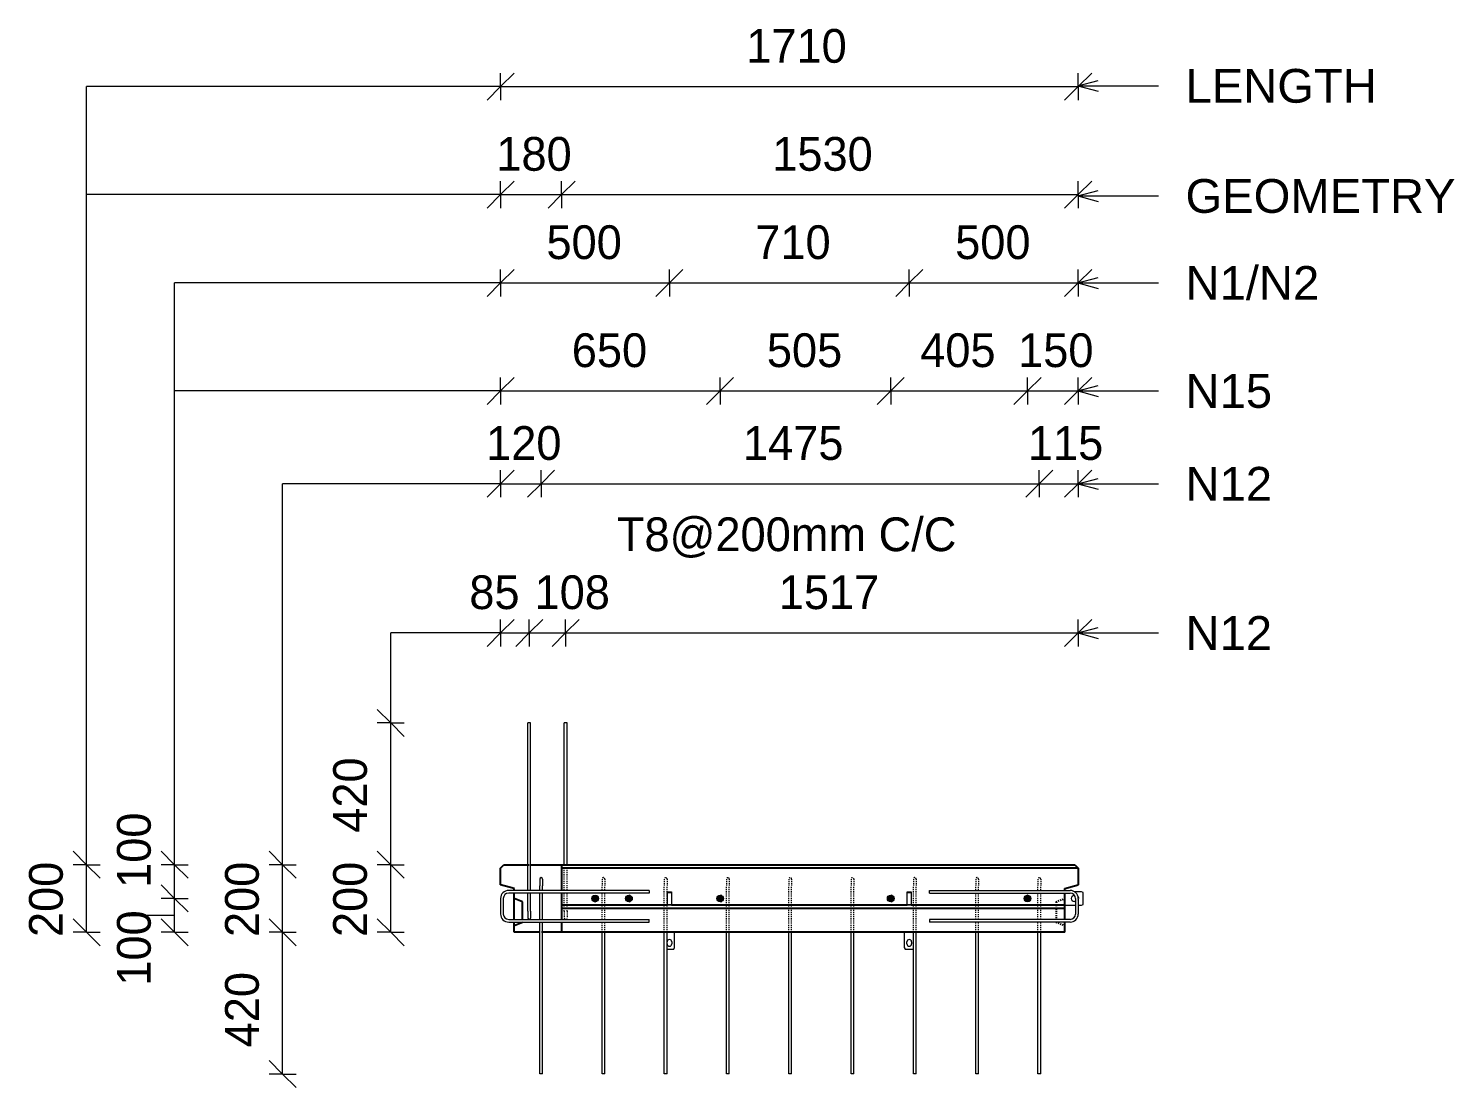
# Model space of a CAD drawing. Header units: millimetres. Extents: x -2992 to 12519, y 1067 to 20613.
# Drawn here: x 8297 to 12519, y 17475 to 20613 of the extents above; entities that cross this region are included whole.
import ezdxf

# ---------------------------------------------------------------- set-up
doc = ezdxf.new("R2010")
doc.units = ezdxf.units.MM
doc.linetypes.add('Dash', pattern=[6.36, 3.18, -3.18])
for name, color, linetype, lineweight in [('A-ANNO-DIMS', 211, 'Continuous', 9), ('A-ANNO-DIMS-40', 211, 'Continuous', 9), ('A-DETL-MBND', 5, 'Continuous', 18), ('A-DETL-THIN', 151, 'Continuous', 18), ('A-GENM', 13, 'Continuous', 18), ('A-WALL', 113, 'Continuous', 25), ('A-WALL-HDLN', 110, 'Dash', 25), ('G-ANNO-TEXT', 231, 'Continuous', 9), ('S-RBAR', 171, 'Continuous', 18)]:
    doc.layers.add(name, color=color, linetype=linetype, lineweight=lineweight)
doc.styles.add('Arial_2', font='arial.ttf', dxfattribs={"height": 100})
doc.styles.add('Nirmala UI Semilight_4', font='NirmalaS.ttf', dxfattribs={"height": 100})
doc.dimstyles.new('Arrow_Filled_-_2_5_NI_UI_3', dxfattribs={"dimscale": 304.8, "dimtxt": 104.736395, "dimasz": 0.262467, "dimexe": 0.131234, "dimexo": 0.0625, "dimgap": 0.131234, "dimtad": 1, "dimdec": 4, "dimzin": 0, "dimdsep": 46, "dimtxsty": 'Nirmala UI Semilight_4', "dimblk1": 'OBLIQUE', "dimblk2": 'OBLIQUE', "dimsah": 1, "dimcen": 0.09, "dimazin": 0, "dimtfac": 1, "dimtdec": 4, "dimtix": 1, "dimtmove": 0, "dimatfit": 3, "dimfxl": 0.131234, "dimfxlon": 1, "dimtvp": 1, "dimtolj": 1, "dimtzin": 0, "dimarcsym": 2})
doc.dimstyles.new('Arrow_Filled_-_2_5_NI_UI_4', dxfattribs={"dimscale": 304.8, "dimtxt": 104.736395, "dimasz": 0.262467, "dimexe": 0.131234, "dimexo": 0.0625, "dimgap": 0.131234, "dimtad": 1, "dimdec": 4, "dimzin": 0, "dimdsep": 46, "dimtxsty": 'Nirmala UI Semilight_4', "dimblk1": 'OBLIQUE', "dimblk2": 'OBLIQUE', "dimsah": 1, "dimcen": 0.09, "dimazin": 0, "dimtfac": 1, "dimtdec": 4, "dimtix": 1, "dimtmove": 2, "dimatfit": 3, "dimfxl": 0.131234, "dimfxlon": 1, "dimtvp": 1, "dimtolj": 1, "dimtzin": 0, "dimarcsym": 2})
doc.dimstyles.new('Arrow_Filled_-_2_5_NI_UI_5', dxfattribs={"dimscale": 304.8, "dimtxt": 104.736395, "dimasz": 0.262467, "dimexe": 0.131234, "dimexo": 0.0625, "dimgap": 0.131234, "dimtad": 1, "dimdec": 4, "dimzin": 0, "dimdsep": 46, "dimtxsty": 'Nirmala UI Semilight_4', "dimblk1": 'OBLIQUE', "dimblk2": 'OBLIQUE', "dimsah": 1, "dimcen": 0.09, "dimazin": 0, "dimtfac": 1, "dimtdec": 4, "dimtix": 1, "dimtmove": 1, "dimatfit": 3, "dimfxl": 0.131234, "dimfxlon": 1, "dimtvp": 1, "dimtolj": 1, "dimtzin": 0, "dimarcsym": 2})

# ---------------------------------------------------------------- blocks, each defined once
blk = doc.blocks.new('RR spread anchor face based - RR-SA-2_5-150-1726819-Elevation Top1')
at = {"layer": 'A-GENM'}
for p, q in [((3101.8, 17900.9), (3101.8, 17906.9)), ((3115.8, 17906.9), (3115.8, 17900.9)), ((3123.8, 17890.4), (3123.8, 17935.4)), ((3101.6, 17885.4), (3121.3, 17885.4)), ((3121.3, 17885.4), (3123.8, 17890.4))]:
    blk.add_line(p, q, dxfattribs=at)
for centre, start, end in [((3108.8, 17906.9), 0, 180), ((3108.8, 17900.9), 180, 0)]:
    blk.add_arc(centre, 7, start, end, dxfattribs=at)
blk = doc.blocks.new('RR spread anchor face based - RR-SA-2_5-150-V15-Elevation Top1')
at = {"layer": 'A-GENM'}
for p, q in [((3803.8, 17935.4), (3803.8, 17890.4)), ((3811.8, 17900.9), (3811.8, 17906.9)), ((3825.8, 17906.9), (3825.8, 17900.9)), ((3803.8, 17890.4), (3806.3, 17885.4)), ((3806.3, 17885.4), (3831.1, 17885.4))]:
    blk.add_line(p, q, dxfattribs=at)
for centre, start, end in [((3818.8, 17906.9), 0, 180), ((3818.8, 17900.9), 180, 0)]:
    blk.add_arc(centre, 7, start, end, dxfattribs=at)
blk = doc.blocks.new('RR spread anchor face based - RR-SA-3_0-200-1726827-Elevation Top1')
at = {"layer": 'A-GENM'}
for p, q in [((4310.8, 18026.4), (4307.5, 18026.4)), ((4328.8, 18055.4), (4307.8, 18055.4)), ((4333.8, 18052.9), (4328.8, 18055.4)), ((4333.8, 18017.9), (4333.8, 18052.9)), ((4278.8, 18015.4), (4310.8, 18015.4)), ((4318.8, 18015.4), (4328.8, 18015.4)), ((4328.8, 18015.4), (4333.8, 18017.9))]:
    blk.add_line(p, q, dxfattribs=at)
for centre, start, end in [((4307.5, 18035.4), 90, 270), ((4311.5, 18035.4), 324.8168, 43.7744)]:
    blk.add_arc(centre, 9, start, end, dxfattribs=at)
blk = doc.blocks.new('RR spread anchor face based - RR-SA-4_0-180-1726831-Elevation Top1')
at = {"layer": 'A-GENM'}
for p, q in [((3102.8, 18052.9), (3102.8, 18055.4)), ((3102.8, 18055.4), (3114.8, 18055.4)), ((3102.8, 18017.9), (3102.8, 18052.9)), ((3102.8, 18052.9), (3114.8, 18052.9)), ((3114.8, 18055.4), (3114.8, 18052.9)), ((3114.8, 18052.9), (3114.8, 18017.9)), ((3102.8, 18015.4), (3102.8, 18017.9)), ((3102.8, 18017.9), (3114.8, 18017.9)), ((3114.8, 18015.4), (3102.8, 18015.4)), ((3114.8, 18017.9), (3114.8, 18015.4))]:
    blk.add_line(p, q, dxfattribs=at)
blk = doc.blocks.new('DIMBLOCK17-Elevation Top1')
at = {"layer": 'A-ANNO-DIMS-40'}
for p, q in [((9694.5, 20120.9), (9734.5, 20160.9)), ((9694.5, 20120.9), (9694.5, 20160.9)), ((9874.9, 20120.9), (9914.9, 20160.9)), ((9874.9, 20120.9), (9874.9, 20160.9)), ((9694.5, 20120.9), (9654.5, 20080.9)), ((9694.5, 20120.9), (9874.9, 20120.9)), ((9694.5, 20120.9), (9694.5, 20080.9)), ((9874.9, 20120.9), (9834.9, 20080.9)), ((9874.9, 20120.9), (9874.9, 20080.9))]:
    blk.add_line(p, q, dxfattribs=at)
at = {"layer": 'A-ANNO-DIMS-40', "color": 0, "insert": (9681.9, 20291.4), "char_height": 100, "width": 246.797, "attachment_point": 1, "line_spacing_factor": 1.142579, "style": 'Nirmala UI Semilight_4'}
blk.add_mtext('180', dxfattribs=at)
blk = doc.blocks.new('_Oblique')
at = {"color": 0, "linetype": 'ByBlock', "lineweight": -2}
blk.add_line((-0.5, -0.5), (0.5, 0.5), dxfattribs=at)
blk = doc.blocks.new('DIMBLOCK18-Elevation Top1')
at = {"layer": 'A-ANNO-DIMS-40'}
for p, q in [((9874.9, 20120.9), (9914.9, 20160.9)), ((9874.9, 20120.9), (9874.9, 20160.9)), ((11404.5, 20120.9), (11444.5, 20160.9)), ((11404.5, 20120.9), (11404.5, 20160.9)), ((9874.9, 20120.9), (9834.9, 20080.9)), ((9874.9, 20120.9), (11404.5, 20120.9)), ((9874.9, 20120.9), (9874.9, 20080.9)), ((11404.5, 20120.9), (11364.5, 20080.9)), ((11404.5, 20120.9), (11404.5, 20080.9))]:
    blk.add_line(p, q, dxfattribs=at)
at = {"layer": 'A-ANNO-DIMS-40', "color": 0, "insert": (10498.8, 20291.4), "char_height": 100, "width": 338.203, "attachment_point": 1, "line_spacing_factor": 1.142579, "style": 'Nirmala UI Semilight_4'}
blk.add_mtext('1530', dxfattribs=at)
blk = doc.blocks.new('DIMBLOCK19-Elevation Top1')
at = {"layer": 'A-ANNO-DIMS-40'}
for p, q in [((9694.5, 19859.3), (9734.5, 19899.3)), ((9694.5, 19859.3), (9694.5, 19899.3)), ((10194.5, 19859.3), (10234.5, 19899.3)), ((10194.5, 19859.3), (10194.5, 19899.3)), ((9694.5, 19859.3), (9654.5, 19819.3)), ((9694.5, 19859.3), (10194.5, 19859.3)), ((9694.5, 19859.3), (9694.5, 19819.3)), ((10194.5, 19859.3), (10154.5, 19819.3)), ((10194.5, 19859.3), (10194.5, 19819.3))]:
    blk.add_line(p, q, dxfattribs=at)
at = {"layer": 'A-ANNO-DIMS-40', "color": 0, "insert": (9830.3, 20029.8), "char_height": 100, "width": 274.219, "attachment_point": 1, "line_spacing_factor": 1.142579, "style": 'Nirmala UI Semilight_4'}
blk.add_mtext('500', dxfattribs=at)
blk = doc.blocks.new('DIMBLOCK20-Elevation Top1')
at = {"layer": 'A-ANNO-DIMS-40'}
for p, q in [((10194.5, 19859.3), (10234.5, 19899.3)), ((10194.5, 19859.3), (10194.5, 19899.3)), ((10904.5, 19859.3), (10944.5, 19899.3)), ((10904.5, 19859.3), (10904.5, 19899.3)), ((10194.5, 19859.3), (10154.5, 19819.3)), ((10194.5, 19859.3), (10904.5, 19859.3)), ((10194.5, 19859.3), (10194.5, 19819.3)), ((10904.5, 19859.3), (10864.5, 19819.3)), ((10904.5, 19859.3), (10904.5, 19819.3))]:
    blk.add_line(p, q, dxfattribs=at)
at = {"layer": 'A-ANNO-DIMS-40', "color": 0, "insert": (10448.6, 20029.8), "char_height": 100, "width": 242.227, "attachment_point": 1, "line_spacing_factor": 1.142579, "style": 'Nirmala UI Semilight_4'}
blk.add_mtext('710', dxfattribs=at)
blk = doc.blocks.new('DIMBLOCK21-Elevation Top1')
at = {"layer": 'A-ANNO-DIMS-40'}
for p, q in [((10904.5, 19859.3), (10944.5, 19899.3)), ((10904.5, 19859.3), (10904.5, 19899.3)), ((11404.5, 19859.3), (11444.5, 19899.3)), ((11404.5, 19859.3), (11404.5, 19899.3)), ((10904.5, 19859.3), (10864.5, 19819.3)), ((10904.5, 19859.3), (11404.5, 19859.3)), ((10904.5, 19859.3), (10904.5, 19819.3)), ((11404.5, 19859.3), (11364.5, 19819.3)), ((11404.5, 19859.3), (11404.5, 19819.3))]:
    blk.add_line(p, q, dxfattribs=at)
at = {"layer": 'A-ANNO-DIMS-40', "color": 0, "insert": (11040.3, 20029.8), "char_height": 100, "width": 274.219, "attachment_point": 1, "line_spacing_factor": 1.142579, "style": 'Nirmala UI Semilight_4'}
blk.add_mtext('500', dxfattribs=at)
blk = doc.blocks.new('DIMBLOCK22-Elevation Top1')
at = {"layer": 'A-ANNO-DIMS-40'}
for p, q in [((9694.5, 19539.3), (9734.5, 19579.3)), ((9694.5, 19539.3), (9694.5, 19579.3)), ((10344.5, 19539.3), (10384.5, 19579.3)), ((10344.5, 19539.3), (10344.5, 19579.3)), ((9694.5, 19539.3), (9654.5, 19499.3)), ((9694.5, 19539.3), (10344.5, 19539.3)), ((9694.5, 19539.3), (9694.5, 19499.3)), ((10344.5, 19539.3), (10304.5, 19499.3)), ((10344.5, 19539.3), (10344.5, 19499.3))]:
    blk.add_line(p, q, dxfattribs=at)
at = {"layer": 'A-ANNO-DIMS-40', "color": 0, "insert": (9905.3, 19709.8), "char_height": 100, "width": 274.219, "attachment_point": 1, "line_spacing_factor": 1.142579, "style": 'Nirmala UI Semilight_4'}
blk.add_mtext('650', dxfattribs=at)
blk = doc.blocks.new('DIMBLOCK23-Elevation Top1')
at = {"layer": 'A-ANNO-DIMS-40'}
for p, q in [((10344.5, 19539.3), (10384.5, 19579.3)), ((10344.5, 19539.3), (10344.5, 19579.3)), ((10849.5, 19539.3), (10889.5, 19579.3)), ((10849.5, 19539.3), (10849.5, 19579.3)), ((10344.5, 19539.3), (10304.5, 19499.3)), ((10344.5, 19539.3), (10849.5, 19539.3)), ((10344.5, 19539.3), (10344.5, 19499.3)), ((10849.5, 19539.3), (10809.5, 19499.3)), ((10849.5, 19539.3), (10849.5, 19499.3))]:
    blk.add_line(p, q, dxfattribs=at)
at = {"layer": 'A-ANNO-DIMS-40', "color": 0, "insert": (10482.8, 19709.8), "char_height": 100, "width": 274.219, "attachment_point": 1, "line_spacing_factor": 1.142579, "style": 'Nirmala UI Semilight_4'}
blk.add_mtext('505', dxfattribs=at)
blk = doc.blocks.new('DIMBLOCK24-Elevation Top1')
at = {"layer": 'A-ANNO-DIMS-40'}
for p, q in [((10849.5, 19539.3), (10889.5, 19579.3)), ((10849.5, 19539.3), (10849.5, 19579.3)), ((11254.5, 19539.3), (11294.5, 19579.3)), ((11254.5, 19539.3), (11254.5, 19579.3)), ((10849.5, 19539.3), (10809.5, 19499.3)), ((10849.5, 19539.3), (11254.5, 19539.3)), ((10849.5, 19539.3), (10849.5, 19499.3)), ((11254.5, 19539.3), (11214.5, 19499.3)), ((11254.5, 19539.3), (11254.5, 19499.3))]:
    blk.add_line(p, q, dxfattribs=at)
at = {"layer": 'A-ANNO-DIMS-40', "color": 0, "insert": (10936.8, 19709.8), "char_height": 100, "width": 276.504, "attachment_point": 1, "line_spacing_factor": 1.142579, "style": 'Nirmala UI Semilight_4'}
blk.add_mtext('405', dxfattribs=at)
blk = doc.blocks.new('DIMBLOCK25-Elevation Top1')
at = {"layer": 'A-ANNO-DIMS-40'}
for p, q in [((11254.5, 19539.3), (11294.5, 19579.3)), ((11254.5, 19539.3), (11254.5, 19579.3)), ((11404.5, 19539.3), (11444.5, 19579.3)), ((11404.5, 19539.3), (11404.5, 19579.3)), ((11254.5, 19539.3), (11214.5, 19499.3)), ((11254.5, 19539.3), (11404.5, 19539.3)), ((11254.5, 19539.3), (11254.5, 19499.3)), ((11404.5, 19539.3), (11364.5, 19499.3)), ((11404.5, 19539.3), (11404.5, 19499.3))]:
    blk.add_line(p, q, dxfattribs=at)
at = {"layer": 'A-ANNO-DIMS-40', "color": 0, "insert": (11226.7, 19709.8), "char_height": 100, "width": 246.797, "attachment_point": 1, "line_spacing_factor": 1.142579, "style": 'Nirmala UI Semilight_4'}
blk.add_mtext('150', dxfattribs=at)
blk = doc.blocks.new('DIMBLOCK26-Elevation Top1')
at = {"layer": 'A-ANNO-DIMS-40'}
for p, q in [((8468.9, 18135.4), (8428.9, 18175.4)), ((8468.9, 18135.4), (8428.9, 18135.4)), ((8468.9, 17935.4), (8468.9, 18135.4)), ((8468.9, 18135.4), (8508.9, 18095.4)), ((8468.9, 18135.4), (8508.9, 18135.4)), ((8468.9, 17935.4), (8428.9, 17975.4)), ((8468.9, 17935.4), (8428.9, 17935.4)), ((8468.9, 17935.4), (8508.9, 17895.4)), ((8468.9, 17935.4), (8508.9, 17935.4))]:
    blk.add_line(p, q, dxfattribs=at)
at = {"layer": 'A-ANNO-DIMS-40', "color": 0, "insert": (8298.4, 17921.2), "char_height": 100, "width": 274.219, "attachment_point": 1, "rotation": 90, "line_spacing_factor": 1.142579, "style": 'Nirmala UI Semilight_4'}
blk.add_mtext('200', dxfattribs=at)
blk = doc.blocks.new('DIMBLOCK27-Elevation Top1')
at = {"layer": 'A-ANNO-DIMS-40'}
for p, q in [((8729.3, 18035.4), (8689.3, 18075.4)), ((8729.3, 18035.4), (8689.3, 18035.4)), ((8729.3, 17935.4), (8729.3, 18035.4)), ((8729.3, 18035.4), (8769.3, 17995.4)), ((8729.3, 18035.4), (8769.3, 18035.4)), ((8729.3, 17935.4), (8689.3, 17975.4)), ((8729.3, 17935.4), (8689.3, 17935.4)), ((8729.3, 17935.4), (8769.3, 17895.4)), ((8729.3, 17935.4), (8769.3, 17935.4))]:
    blk.add_line(p, q, dxfattribs=at)
blk.add_ellipse((8729.3, 17982.9), major_axis=(135.2, 0), ratio=0.018811, start_param=1.570796, end_param=3.141593, dxfattribs=at)
at = {"layer": 'A-ANNO-DIMS-40', "color": 0, "insert": (8558.8, 17777.2), "char_height": 100, "width": 246.797, "attachment_point": 1, "rotation": 90, "line_spacing_factor": 1.142579, "style": 'Nirmala UI Semilight_4'}
blk.add_mtext('100', dxfattribs=at)
blk = doc.blocks.new('DIMBLOCK28-Elevation Top1')
at = {"layer": 'A-ANNO-DIMS-40'}
for p, q in [((8729.3, 18135.4), (8689.3, 18175.4)), ((8729.3, 18135.4), (8689.3, 18135.4)), ((8729.3, 18035.4), (8729.3, 18135.4)), ((8729.3, 18135.4), (8769.3, 18095.4)), ((8729.3, 18135.4), (8769.3, 18135.4)), ((8729.3, 18035.4), (8689.3, 18075.4)), ((8729.3, 18035.4), (8689.3, 18035.4)), ((8729.3, 18035.4), (8769.3, 17995.4)), ((8729.3, 18035.4), (8769.3, 18035.4))]:
    blk.add_line(p, q, dxfattribs=at)
at = {"layer": 'A-ANNO-DIMS-40', "color": 0, "insert": (8558.8, 18066.9), "char_height": 100, "width": 246.797, "attachment_point": 1, "rotation": 90, "line_spacing_factor": 1.142579, "style": 'Nirmala UI Semilight_4'}
blk.add_mtext('100', dxfattribs=at)
blk = doc.blocks.new('DIMBLOCK29-Elevation Top1')
at = {"layer": 'A-ANNO-DIMS-40'}
for p, q in [((9694.5, 19264.3), (9734.5, 19304.3)), ((9694.5, 19264.3), (9694.5, 19304.3)), ((9814.5, 19264.3), (9854.5, 19304.3)), ((9814.5, 19264.3), (9814.5, 19304.3)), ((9694.5, 19264.3), (9654.5, 19224.3)), ((9694.5, 19264.3), (9814.5, 19264.3)), ((9694.5, 19264.3), (9694.5, 19224.3)), ((9814.5, 19264.3), (9774.5, 19224.3)), ((9814.5, 19264.3), (9814.5, 19224.3))]:
    blk.add_line(p, q, dxfattribs=at)
at = {"layer": 'A-ANNO-DIMS-40', "color": 0, "insert": (9651.7, 19434.8), "char_height": 100, "width": 246.797, "attachment_point": 1, "line_spacing_factor": 1.142579, "style": 'Nirmala UI Semilight_4'}
blk.add_mtext('120', dxfattribs=at)
blk = doc.blocks.new('DIMBLOCK30-Elevation Top1')
at = {"layer": 'A-ANNO-DIMS-40'}
for p, q in [((9814.5, 19264.3), (9854.5, 19304.3)), ((9814.5, 19264.3), (9814.5, 19304.3)), ((11289.5, 19264.3), (11329.5, 19304.3)), ((11289.5, 19264.3), (11289.5, 19304.3)), ((9814.5, 19264.3), (9774.5, 19224.3)), ((9814.5, 19264.3), (11289.5, 19264.3)), ((9814.5, 19264.3), (9814.5, 19224.3)), ((11289.5, 19264.3), (11249.5, 19224.3)), ((11289.5, 19264.3), (11289.5, 19224.3))]:
    blk.add_line(p, q, dxfattribs=at)
at = {"layer": 'A-ANNO-DIMS-40', "color": 0, "char_height": 100, "attachment_point": 1, "line_spacing_factor": 1.142579, "style": 'Nirmala UI Semilight_4'}
for s, insert, width in [('1475', (10412.1, 19434.8), 335.918), ('T8@200mm C/C', (10038.8, 19164.4), 1231.7)]:
    blk.add_mtext(s, dxfattribs=dict(at, insert=insert, width=width))
blk = doc.blocks.new('DIMBLOCK31-Elevation Top1')
at = {"layer": 'A-ANNO-DIMS-40'}
for p, q in [((11289.5, 19264.3), (11329.5, 19304.3)), ((11289.5, 19264.3), (11289.5, 19304.3)), ((11404.5, 19264.3), (11444.5, 19304.3)), ((11404.5, 19264.3), (11404.5, 19304.3)), ((11289.5, 19264.3), (11249.5, 19224.3)), ((11289.5, 19264.3), (11404.5, 19264.3)), ((11289.5, 19264.3), (11289.5, 19224.3)), ((11404.5, 19264.3), (11364.5, 19224.3)), ((11404.5, 19264.3), (11404.5, 19224.3))]:
    blk.add_line(p, q, dxfattribs=at)
at = {"layer": 'A-ANNO-DIMS-40', "color": 0, "insert": (11255.6, 19434.8), "char_height": 100, "width": 219.375, "attachment_point": 1, "line_spacing_factor": 1.142579, "style": 'Nirmala UI Semilight_4'}
blk.add_mtext('115', dxfattribs=at)
blk = doc.blocks.new('DIMBLOCK32-Elevation Top1')
at = {"layer": 'A-ANNO-DIMS-40'}
for p, q in [((9049.3, 17935.4), (9009.3, 17975.4)), ((9049.3, 17935.4), (9009.3, 17935.4)), ((9049.3, 17515.4), (9049.3, 17935.4)), ((9049.3, 17935.4), (9089.3, 17895.4)), ((9049.3, 17935.4), (9089.3, 17935.4)), ((9049.3, 17515.4), (9009.3, 17555.4)), ((9049.3, 17515.4), (9009.3, 17515.4)), ((9049.3, 17515.4), (9089.3, 17475.4)), ((9049.3, 17515.4), (9089.3, 17515.4))]:
    blk.add_line(p, q, dxfattribs=at)
at = {"layer": 'A-ANNO-DIMS-40', "color": 0, "insert": (8878.8, 17594.5), "char_height": 100, "width": 276.504, "attachment_point": 1, "rotation": 90, "line_spacing_factor": 1.142579, "style": 'Nirmala UI Semilight_4'}
blk.add_mtext('420', dxfattribs=at)
blk = doc.blocks.new('DIMBLOCK33-Elevation Top1')
at = {"layer": 'A-ANNO-DIMS-40'}
for p, q in [((9049.3, 18135.4), (9009.3, 18175.4)), ((9049.3, 18135.4), (9009.3, 18135.4)), ((9049.3, 17935.4), (9049.3, 18135.4)), ((9049.3, 18135.4), (9089.3, 18095.4)), ((9049.3, 18135.4), (9089.3, 18135.4)), ((9049.3, 17935.4), (9009.3, 17975.4)), ((9049.3, 17935.4), (9009.3, 17935.4)), ((9049.3, 17935.4), (9089.3, 17895.4)), ((9049.3, 17935.4), (9089.3, 17935.4))]:
    blk.add_line(p, q, dxfattribs=at)
at = {"layer": 'A-ANNO-DIMS-40', "color": 0, "insert": (8878.8, 17921.2), "char_height": 100, "width": 274.219, "attachment_point": 1, "rotation": 90, "line_spacing_factor": 1.142579, "style": 'Nirmala UI Semilight_4'}
blk.add_mtext('200', dxfattribs=at)
blk = doc.blocks.new('DIMBLOCK34-Elevation Top1')
at = {"layer": 'A-ANNO-DIMS-40'}
for p, q in [((9694.5, 18822.3), (9734.5, 18862.3)), ((9694.5, 18822.3), (9694.5, 18862.3)), ((9779.5, 18822.3), (9819.5, 18862.3)), ((9779.5, 18822.3), (9779.5, 18862.3)), ((9694.5, 18822.3), (9654.5, 18782.3)), ((9694.5, 18822.3), (9779.5, 18822.3)), ((9694.5, 18822.3), (9694.5, 18782.3)), ((9779.5, 18822.3), (9739.5, 18782.3)), ((9779.5, 18822.3), (9779.5, 18782.3))]:
    blk.add_line(p, q, dxfattribs=at)
at = {"layer": 'A-ANNO-DIMS-40', "color": 0, "insert": (9601.9, 18992.8), "char_height": 100, "width": 182.813, "attachment_point": 1, "line_spacing_factor": 1.142579, "style": 'Nirmala UI Semilight_4'}
blk.add_mtext('85', dxfattribs=at)
blk = doc.blocks.new('DIMBLOCK35-Elevation Top1')
at = {"layer": 'A-ANNO-DIMS-40'}
for p, q in [((9779.5, 18822.3), (9819.5, 18862.3)), ((9779.5, 18822.3), (9779.5, 18862.3)), ((9887.1, 18822.3), (9927.1, 18862.3)), ((9887.1, 18822.3), (9887.1, 18862.3)), ((9779.5, 18822.3), (9739.5, 18782.3)), ((9779.5, 18822.3), (9887.1, 18822.3)), ((9779.5, 18822.3), (9779.5, 18782.3)), ((9887.1, 18822.3), (9847.1, 18782.3)), ((9887.1, 18822.3), (9887.1, 18782.3))]:
    blk.add_line(p, q, dxfattribs=at)
at = {"layer": 'A-ANNO-DIMS-40', "color": 0, "insert": (9795.1, 18992.8), "char_height": 100, "width": 246.797, "attachment_point": 1, "line_spacing_factor": 1.142579, "style": 'Nirmala UI Semilight_4'}
blk.add_mtext('108', dxfattribs=at)
blk = doc.blocks.new('DIMBLOCK36-Elevation Top1')
at = {"layer": 'A-ANNO-DIMS-40'}
for p, q in [((9887.1, 18822.3), (9927.1, 18862.3)), ((9887.1, 18822.3), (9887.1, 18862.3)), ((11404.5, 18822.3), (11444.5, 18862.3)), ((11404.5, 18822.3), (11404.5, 18862.3)), ((9887.1, 18822.3), (9847.1, 18782.3)), ((9887.1, 18822.3), (11404.5, 18822.3)), ((9887.1, 18822.3), (9887.1, 18782.3)), ((11404.5, 18822.3), (11364.5, 18782.3)), ((11404.5, 18822.3), (11404.5, 18782.3))]:
    blk.add_line(p, q, dxfattribs=at)
at = {"layer": 'A-ANNO-DIMS-40', "color": 0, "insert": (10518.2, 18992.8), "char_height": 100, "width": 306.211, "attachment_point": 1, "line_spacing_factor": 1.142579, "style": 'Nirmala UI Semilight_4'}
blk.add_mtext('1517', dxfattribs=at)
blk = doc.blocks.new('DIMBLOCK37-Elevation Top1')
at = {"layer": 'A-ANNO-DIMS-40'}
for p, q in [((9369.3, 18135.4), (9329.3, 18175.4)), ((9369.3, 18135.4), (9329.3, 18135.4)), ((9369.3, 17935.4), (9369.3, 18135.4)), ((9369.3, 18135.4), (9409.3, 18095.4)), ((9369.3, 18135.4), (9409.3, 18135.4)), ((9369.3, 17935.4), (9329.3, 17975.4)), ((9369.3, 17935.4), (9329.3, 17935.4)), ((9369.3, 17935.4), (9409.3, 17895.4)), ((9369.3, 17935.4), (9409.3, 17935.4))]:
    blk.add_line(p, q, dxfattribs=at)
at = {"layer": 'A-ANNO-DIMS-40', "color": 0, "insert": (9198.8, 17921.2), "char_height": 100, "width": 274.219, "attachment_point": 1, "rotation": 90, "line_spacing_factor": 1.142579, "style": 'Nirmala UI Semilight_4'}
blk.add_mtext('200', dxfattribs=at)
blk = doc.blocks.new('DIMBLOCK38-Elevation Top1')
at = {"layer": 'A-ANNO-DIMS-40'}
for p, q in [((9369.3, 18555.4), (9329.3, 18595.4)), ((9369.3, 18555.4), (9329.3, 18555.4)), ((9369.3, 18135.4), (9369.3, 18555.4)), ((9369.3, 18555.4), (9409.3, 18515.4)), ((9369.3, 18555.4), (9409.3, 18555.4)), ((9369.3, 18135.4), (9329.3, 18175.4)), ((9369.3, 18135.4), (9329.3, 18135.4)), ((9369.3, 18135.4), (9409.3, 18095.4)), ((9369.3, 18135.4), (9409.3, 18135.4))]:
    blk.add_line(p, q, dxfattribs=at)
at = {"layer": 'A-ANNO-DIMS-40', "color": 0, "insert": (9198.8, 18230.2), "char_height": 100, "width": 276.504, "attachment_point": 1, "rotation": 90, "line_spacing_factor": 1.142579, "style": 'Nirmala UI Semilight_4'}
blk.add_mtext('420', dxfattribs=at)
blk = doc.blocks.new('DIMBLOCK39-Elevation Top1')
at = {"layer": 'A-ANNO-DIMS-40'}
for p, q in [((9694.5, 20440.9), (9734.5, 20480.9)), ((9694.5, 20440.9), (9694.5, 20480.9)), ((11404.5, 20440.9), (11444.5, 20480.9)), ((11404.5, 20440.9), (11404.5, 20480.9)), ((9694.5, 20440.9), (9654.5, 20400.9)), ((9694.5, 20440.9), (11404.5, 20440.9)), ((9694.5, 20440.9), (9694.5, 20400.9)), ((11404.5, 20440.9), (11364.5, 20400.9)), ((11404.5, 20440.9), (11404.5, 20400.9))]:
    blk.add_line(p, q, dxfattribs=at)
at = {"layer": 'A-ANNO-DIMS-40', "color": 0, "insert": (10421.9, 20611.4), "char_height": 100, "width": 306.211, "attachment_point": 1, "line_spacing_factor": 1.142579, "style": 'Nirmala UI Semilight_4'}
blk.add_mtext('1710', dxfattribs=at)

msp = doc.modelspace()

# ---------------------------------------------------------------- hatches: boundary and pattern name
at = {"layer": 'S-RBAR'}
h = msp.add_hatch(color=256, dxfattribs=at)
edge = h.paths.add_edge_path()
edge.add_arc((9974.52002, 18035.4305), 10, 0, 360)
for points in [[(9974.52002, 18025.4305), (9984.03058, 18032.34033), (9980.39787, 18043.52067), (9968.64216, 18043.52067), (9965.00945, 18032.34033)], [(10077.61019, 18025.91994), (10084.52002, 18035.4305), (10077.61019, 18044.94107), (10066.42985, 18041.30835), (10066.42985, 18029.55265)], [(10347.61346, 18025.91994), (10354.52329, 18035.4305), (10347.61346, 18044.94107), (10336.43312, 18041.30835), (10336.43312, 18029.55265)], [(10852.61346, 18025.91994), (10859.52329, 18035.4305), (10852.61346, 18044.94107), (10841.43312, 18041.30835), (10841.43312, 18029.55265)], [(11248.64543, 18027.34033), (11260.40114, 18027.34033), (11264.03385, 18038.52067), (11254.52329, 18045.4305), (11245.01272, 18038.52067)]]:
    msp.add_hatch(color=256, dxfattribs=at).paths.add_polyline_path(points)
h = msp.add_hatch(color=256, dxfattribs=at)
edge = h.paths.add_edge_path()
edge.add_arc((10074.52002, 18035.4305), 10, 0, 360)
h = msp.add_hatch(color=256, dxfattribs=at)
edge = h.paths.add_edge_path()
edge.add_arc((10344.52329, 18035.4305), 10, 0, 360)
h = msp.add_hatch(color=256, dxfattribs=at)
edge = h.paths.add_edge_path()
edge.add_arc((10849.52329, 18035.4305), 10, 0, 360)
h = msp.add_hatch(color=256, dxfattribs=at)
edge = h.paths.add_edge_path()
edge.add_arc((11254.52329, 18035.4305), 10, 0, 360)

# ---------------------------------------------------------------- linework, layer by layer
at = {"layer": 'A-DETL-MBND'}
msp.add_line((9694.52329, 20440.91999), (8468.88759, 20440.91999), dxfattribs=at)
at = {"layer": 'A-DETL-THIN'}
for p, q in [((8468.88759, 18135.4305), (8468.88759, 20440.91999)), ((9694.52329, 20120.91999), (8468.88759, 20120.91999)), ((8729.30701, 18135.4305), (8729.30701, 19859.33462)), ((9694.52329, 19859.33462), (8729.30701, 19859.33462)), ((9694.52329, 19539.33462), (8729.30701, 19539.33462)), ((9049.30701, 18135.4305), (9049.30701, 19264.33462)), ((9694.52329, 19264.33462), (9049.30701, 19264.33462)), ((9369.30701, 18555.4305), (9369.30701, 18822.30864)), ((9694.52329, 18822.30864), (9369.30701, 18822.30864))]:
    msp.add_line(p, q, dxfattribs=at)
at = {"layer": 'A-WALL'}
for p, q in [((9694.52329, 18125.42792), (9704.52587, 18135.4305)), ((9694.52329, 18075.4305), (9694.52329, 18125.42792)), ((9704.52587, 18135.4305), (9775.52329, 18135.4305)), ((9783.52329, 18135.4305), (11394.5207, 18135.4305)), ((9874.89226, 18135.4305), (9874.89226, 18059.4305)), ((11404.52329, 18125.4305), (9874.89226, 18125.4305)), ((11394.5207, 18135.4305), (11404.52243, 18125.42878)), ((11404.52329, 18125.42792), (11404.52329, 18075.4305)), ((9734.52329, 18065.4305), (9694.52329, 18075.4305)), ((11364.52329, 18065.4305), (11404.52329, 18075.4305)), ((9734.52329, 18059.4305), (9734.52329, 18065.4305)), ((9734.52329, 18035.4305), (9734.52329, 18051.4305)), ((9759.52329, 18025.4305), (9734.52329, 18035.4305)), ((9734.52329, 17973.4305), (9734.52329, 18035.37707)), ((9874.89226, 18051.4305), (9874.89226, 17973.4305)), ((11364.52329, 18059.4305), (11364.52329, 18065.4305)), ((11364.52329, 17973.4305), (11364.52329, 18051.4305)), ((9759.52329, 17973.4305), (9759.52329, 18025.4305)), ((10188.52329, 18015.42822), (9874.89226, 18015.42822)), ((11364.52329, 18005.42822), (9874.89226, 18005.42822)), ((10898.52329, 18015.42822), (10200.52329, 18015.42822)), ((11364.52329, 18015.42822), (10910.52329, 18015.42822)), ((9734.52329, 17955.48393), (9734.52329, 17965.4305)), ((9734.52329, 17955.4305), (9759.52329, 17965.4305)), ((9734.52329, 17935.4305), (9734.52329, 17955.4305)), ((9874.89226, 17965.4305), (9874.89226, 17935.4305)), ((11364.52329, 17935.4305), (11364.52329, 17965.4305)), ((9810.52329, 17935.4305), (9734.52329, 17935.4305)), ((11364.52329, 17935.4305), (9818.5729, 17935.4305))]:
    msp.add_line(p, q, dxfattribs=at)
at = {"layer": 'A-WALL-HDLN'}
for p, q in [((9775.5729, 18135.4305), (9783.47368, 18135.4305)), ((11339.52329, 18025.4305), (11364.52329, 18035.4305)), ((11339.52329, 18025.4305), (11339.52329, 18015.47783)), ((11339.52329, 18015.37861), (11339.52329, 18005.47783)), ((11339.52329, 18005.37861), (11339.52329, 17973.4305)), ((11339.52329, 17965.4305), (11364.47368, 17955.45035)), ((9818.47368, 17935.4305), (9810.5729, 17935.4305))]:
    msp.add_line(p, q, dxfattribs=at)
at = {"layer": 'G-ANNO-TEXT', "color": 10}
for p, q in [((11403.94158, 20443.01557), (11463.94158, 20459.09252)), ((11403.94158, 20443.01557), (11463.94158, 20426.93862)), ((11403.94158, 20443.01557), (11642.28793, 20443.01557)), ((11403.94158, 20116.74155), (11463.94158, 20132.8185)), ((11403.94158, 20116.74155), (11463.94158, 20100.6646)), ((11403.94158, 20116.74155), (11642.28793, 20116.74155)), ((11403.94158, 19859.03169), (11463.94158, 19875.10865)), ((11403.94158, 19859.03169), (11463.94158, 19842.95474)), ((11403.94158, 19859.03169), (11642.28793, 19859.03169)), ((11403.94158, 19539.03169), (11463.94158, 19555.10865)), ((11403.94158, 19539.03169), (11463.94158, 19522.95474)), ((11403.94158, 19539.03169), (11642.28793, 19539.03169)), ((11403.94158, 19264.03169), (11463.94158, 19280.10865)), ((11403.94158, 19264.03169), (11463.94158, 19247.95474)), ((11403.94158, 19264.03169), (11642.28793, 19264.03169)), ((11403.94158, 18822.00571), (11463.94158, 18838.08267)), ((11403.94158, 18822.00571), (11463.94158, 18805.92876)), ((11403.94158, 18822.00571), (11642.28793, 18822.00571))]:
    msp.add_line(p, q, dxfattribs=at)
at = {"layer": 'S-RBAR'}
for p, q in [((9783.52329, 18555.4305), (9775.52329, 18555.4305)), ((9775.52329, 18059.4305), (9775.52329, 18555.4305)), ((9783.52329, 18059.4305), (9783.52329, 18555.4305)), ((9891.14072, 18555.4305), (9883.14072, 18555.4305)), ((9883.14072, 18135.4305), (9883.14072, 18555.4305)), ((9891.14072, 18135.4305), (9891.14072, 18555.4305)), ((9810.52329, 18093.13341), (9810.52329, 18073.13341)), ((9810.52329, 18059.4305), (9810.52329, 18073.13341)), ((9818.52329, 18093.13341), (9818.52329, 18073.13341)), ((9818.52329, 18059.4305), (9818.52329, 18073.13341)), ((9694.52329, 18035.4305), (9694.52329, 17989.4305)), ((9702.52329, 18035.4305), (9702.52329, 17989.4305)), ((10134.52329, 18059.4305), (9718.52329, 18059.4305)), ((10134.52329, 18051.4305), (9718.52329, 18051.4305)), ((9775.52329, 17997.4305), (9775.52329, 18051.4305)), ((9783.52329, 17997.4305), (9783.52329, 18051.4305)), ((9810.52329, 17973.4305), (9810.52329, 18051.4305)), ((9818.52329, 17973.4305), (9818.52329, 18051.4305)), ((9968.64216, 18043.52067), (9965.00945, 18032.34033)), ((9965.00945, 18032.34033), (9974.52002, 18025.4305)), ((9980.39787, 18043.52067), (9968.64216, 18043.52067)), ((9974.52002, 18025.4305), (9984.03058, 18032.34033)), ((9984.03058, 18032.34033), (9980.39787, 18043.52067)), ((10077.61019, 18044.94107), (10066.42985, 18041.30835)), ((10066.42985, 18041.30835), (10066.42985, 18029.55265)), ((10066.42985, 18029.55265), (10077.61019, 18025.91994)), ((10084.52002, 18035.4305), (10077.61019, 18044.94107)), ((10077.61019, 18025.91994), (10084.52002, 18035.4305)), ((10134.52329, 18059.4305), (10134.52329, 18051.4305)), ((10347.61346, 18044.94107), (10336.43312, 18041.30835)), ((10336.43312, 18041.30835), (10336.43312, 18029.55265)), ((10336.43312, 18029.55265), (10347.61346, 18025.91994)), ((10354.52329, 18035.4305), (10347.61346, 18044.94107)), ((10347.61346, 18025.91994), (10354.52329, 18035.4305)), ((10852.61346, 18044.94107), (10841.43312, 18041.30835)), ((10841.43312, 18041.30835), (10841.43312, 18029.55265)), ((10841.43312, 18029.55265), (10852.61346, 18025.91994)), ((10859.52329, 18035.4305), (10852.61346, 18044.94107)), ((10852.61346, 18025.91994), (10859.52329, 18035.4305)), ((10964.52329, 18059.4305), (11380.52329, 18059.4305)), ((10964.52329, 18051.4305), (10964.52329, 18059.4305)), ((10964.52329, 18051.4305), (11380.52329, 18051.4305)), ((11254.52329, 18045.4305), (11245.01272, 18038.52067)), ((11245.01272, 18038.52067), (11248.64543, 18027.34033)), ((11248.64543, 18027.34033), (11260.40114, 18027.34033)), ((11264.03385, 18038.52067), (11254.52329, 18045.4305)), ((11260.40114, 18027.34033), (11264.03385, 18038.52067)), ((11396.52329, 18035.4305), (11396.52329, 17989.4305)), ((11404.52329, 18035.4305), (11404.52329, 17989.4305)), ((9775.52329, 17997.4305), (9775.52329, 17977.4305)), ((9783.52329, 17997.4305), (9783.52329, 17977.4305)), ((9718.52329, 17973.4305), (10134.52329, 17973.4305)), ((9718.52329, 17965.4305), (10134.52329, 17965.4305)), ((9810.52329, 17515.4305), (9810.52329, 17965.4305)), ((9818.52329, 17515.4305), (9818.52329, 17965.4305)), ((10134.52329, 17965.4305), (10134.52329, 17973.4305)), ((11380.52329, 17973.4305), (10964.52329, 17973.4305)), ((10964.52329, 17973.4305), (10964.52329, 17965.4305)), ((11380.52329, 17965.4305), (10964.52329, 17965.4305)), ((9994.89829, 17515.4305), (9994.89829, 17935.4305)), ((10002.89829, 17515.4305), (10002.89829, 17935.4305)), ((10179.27329, 17515.4305), (10179.27329, 17935.4305)), ((10187.27329, 17515.4305), (10187.27329, 17935.4305)), ((10363.64829, 17515.4305), (10363.64829, 17935.4305)), ((10371.64829, 17515.4305), (10371.64829, 17935.4305)), ((10548.02329, 17515.4305), (10548.02329, 17935.4305)), ((10556.02329, 17515.4305), (10556.02329, 17935.4305)), ((10732.39829, 17515.4305), (10732.39829, 17935.4305)), ((10740.39829, 17515.4305), (10740.39829, 17935.4305)), ((10916.77329, 17515.4305), (10916.77329, 17935.4305)), ((10924.77329, 17515.4305), (10924.77329, 17935.4305)), ((11101.14829, 17515.4305), (11101.14829, 17935.4305)), ((11109.14829, 17515.4305), (11109.14829, 17935.4305)), ((11285.52329, 17515.4305), (11285.52329, 17935.4305)), ((11293.52329, 17515.4305), (11293.52329, 17935.4305)), ((9818.52329, 17515.4305), (9810.52329, 17515.4305)), ((10002.89829, 17515.4305), (9994.89829, 17515.4305)), ((10187.27329, 17515.4305), (10179.27329, 17515.4305)), ((10371.64829, 17515.4305), (10363.64829, 17515.4305)), ((10556.02329, 17515.4305), (10548.02329, 17515.4305)), ((10740.39829, 17515.4305), (10732.39829, 17515.4305)), ((10924.77329, 17515.4305), (10916.77329, 17515.4305)), ((11109.14829, 17515.4305), (11101.14829, 17515.4305)), ((11293.52329, 17515.4305), (11285.52329, 17515.4305))]:
    msp.add_line(p, q, dxfattribs=at)
at = {"layer": 'S-RBAR', "linetype": 'Dash'}
for p, q in [((9883.14072, 18125.48011), (9883.14072, 18135.38089)), ((9883.14072, 18059.4305), (9883.14072, 18125.38089)), ((9891.14072, 18125.48011), (9891.14072, 18135.38089)), ((9891.14072, 18059.4305), (9891.14072, 18125.38089)), ((9994.89829, 18093.13341), (9994.89829, 18073.13341)), ((9994.89829, 18059.4305), (9994.89829, 18073.13341)), ((10002.89829, 18093.13341), (10002.89829, 18073.13341)), ((10002.89829, 18059.4305), (10002.89829, 18073.13341)), ((10179.27329, 18093.13341), (10179.27329, 18073.13341)), ((10179.27329, 18015.47783), (10179.27329, 18073.13341)), ((10187.27329, 18093.13341), (10187.27329, 18073.13341)), ((10187.27329, 18015.47783), (10187.27329, 18073.13341)), ((10363.64829, 18093.13341), (10363.64829, 18073.13341)), ((10363.64829, 18015.47783), (10363.64829, 18073.13341)), ((10371.64829, 18093.13341), (10371.64829, 18073.13341)), ((10371.64829, 18015.47783), (10371.64829, 18073.13341)), ((10548.02329, 18093.13341), (10548.02329, 18073.13341)), ((10548.02329, 18015.47783), (10548.02329, 18073.13341)), ((10556.02329, 18093.13341), (10556.02329, 18073.13341)), ((10556.02329, 18015.47783), (10556.02329, 18073.13341)), ((10732.39829, 18093.13341), (10732.39829, 18073.13341)), ((10732.39829, 18015.47783), (10732.39829, 18073.13341)), ((10740.39829, 18093.13341), (10740.39829, 18073.13341)), ((10740.39829, 18015.47783), (10740.39829, 18073.13341)), ((10916.77329, 18093.13341), (10916.77329, 18073.13341)), ((10916.77329, 18015.47783), (10916.77329, 18073.13341)), ((10924.77329, 18093.13341), (10924.77329, 18073.13341)), ((10924.77329, 18015.47783), (10924.77329, 18073.13341)), ((11101.14829, 18093.13341), (11101.14829, 18073.13341)), ((11101.14829, 18059.4305), (11101.14829, 18073.13341)), ((11109.14829, 18093.13341), (11109.14829, 18073.13341)), ((11109.14829, 18059.4305), (11109.14829, 18073.13341)), ((11285.52329, 18093.13341), (11285.52329, 18073.13341)), ((11285.52329, 18059.4305), (11285.52329, 18073.13341)), ((11293.52329, 18093.13341), (11293.52329, 18073.13341)), ((11293.52329, 18059.4305), (11293.52329, 18073.13341)), ((9883.14072, 18015.47783), (9883.14072, 18051.4305)), ((9891.14072, 18015.47783), (9891.14072, 18051.4305)), ((9994.89829, 18015.47783), (9994.89829, 18051.4305)), ((10002.89829, 18015.47783), (10002.89829, 18051.4305)), ((11101.14829, 18015.47783), (11101.14829, 18051.4305)), ((11109.14829, 18015.47783), (11109.14829, 18051.4305)), ((11285.52329, 18015.47783), (11285.52329, 18051.4305)), ((11293.52329, 18015.47783), (11293.52329, 18051.4305)), ((9883.14072, 18005.47783), (9883.14072, 18015.37861)), ((9883.14072, 17997.4305), (9883.14072, 18005.37861)), ((9883.14072, 17997.4305), (9883.14072, 17977.4305)), ((9891.14072, 18005.47783), (9891.14072, 18015.37861)), ((9891.14072, 17997.4305), (9891.14072, 18005.37861)), ((9891.14072, 17997.4305), (9891.14072, 17977.4305)), ((9994.89829, 18005.47783), (9994.89829, 18015.37861)), ((9994.89829, 17973.4305), (9994.89829, 18005.37861)), ((10002.89829, 18005.47783), (10002.89829, 18015.37861)), ((10002.89829, 17973.4305), (10002.89829, 18005.37861)), ((10179.27329, 18005.47783), (10179.27329, 18015.37861)), ((10179.27329, 17935.48011), (10179.27329, 18005.37861)), ((10187.27329, 18005.47783), (10187.27329, 18015.37861)), ((10187.27329, 17935.48011), (10187.27329, 18005.37861)), ((10363.64829, 18005.47783), (10363.64829, 18015.37861)), ((10363.64829, 17935.48011), (10363.64829, 18005.37861)), ((10371.64829, 18005.47783), (10371.64829, 18015.37861)), ((10371.64829, 17935.48011), (10371.64829, 18005.37861)), ((10548.02329, 18005.47783), (10548.02329, 18015.37861)), ((10548.02329, 17935.48011), (10548.02329, 18005.37861)), ((10556.02329, 18005.47783), (10556.02329, 18015.37861)), ((10556.02329, 17935.48011), (10556.02329, 18005.37861)), ((10732.39829, 18005.47783), (10732.39829, 18015.37861)), ((10732.39829, 17935.48011), (10732.39829, 18005.37861)), ((10740.39829, 18005.47783), (10740.39829, 18015.37861)), ((10740.39829, 17935.48011), (10740.39829, 18005.37861)), ((10916.77329, 18005.47783), (10916.77329, 18015.37861)), ((10916.77329, 17935.48011), (10916.77329, 18005.37861)), ((10924.77329, 18005.47783), (10924.77329, 18015.37861)), ((10924.77329, 17935.48011), (10924.77329, 18005.37861)), ((11101.14829, 18005.47783), (11101.14829, 18015.37861)), ((11101.14829, 17973.4305), (11101.14829, 18005.37861)), ((11109.14829, 18005.47783), (11109.14829, 18015.37861)), ((11109.14829, 17973.4305), (11109.14829, 18005.37861)), ((11285.52329, 18005.47783), (11285.52329, 18015.37861)), ((11285.52329, 17973.4305), (11285.52329, 18005.37861)), ((11293.52329, 18005.47783), (11293.52329, 18015.37861)), ((11293.52329, 17973.4305), (11293.52329, 18005.37861)), ((9994.89829, 17935.48011), (9994.89829, 17965.4305)), ((10002.89829, 17935.48011), (10002.89829, 17965.4305)), ((11101.14829, 17935.48011), (11101.14829, 17965.4305)), ((11109.14829, 17935.48011), (11109.14829, 17965.4305)), ((11285.52329, 17935.48011), (11285.52329, 17965.4305)), ((11293.52329, 17935.48011), (11293.52329, 17965.4305))]:
    msp.add_line(p, q, dxfattribs=at)
at = {"layer": 'S-RBAR'}
for centre in [(9974.52002, 18035.4305), (10074.52002, 18035.4305), (10344.52329, 18035.4305), (10849.52329, 18035.4305), (11254.52329, 18035.4305)]:
    msp.add_circle(centre, 10, dxfattribs=at)
for centre, radius, start, end in [((9814.52329, 18093.13341), 4, 0, 180), ((9718.52329, 18035.4305), 24, 90, 180), ((9718.52329, 18035.4305), 16, 90, 180), ((11380.52329, 18035.4305), 24, 0, 90), ((11380.52329, 18035.4305), 16, 0, 90), ((9718.52329, 17989.4305), 24, 180, 270), ((9718.52329, 17989.4305), 16, 180, 270), ((11380.52329, 17989.4305), 16, 270, 360), ((11380.52329, 17989.4305), 24, 270, 360), ((9779.52329, 17977.4305), 4, 180, 0)]:
    msp.add_arc(centre, radius, start, end, dxfattribs=at)
at = {"layer": 'S-RBAR', "linetype": 'Dash'}
for centre, start, end in [((9998.89829, 18093.13341), 0, 180), ((10183.27329, 18093.13341), 0, 180), ((10367.64829, 18093.13341), 0, 180), ((10552.02329, 18093.13341), 0, 180), ((10736.39829, 18093.13341), 0, 180), ((10920.77329, 18093.13341), 0, 180), ((11105.14829, 18093.13341), 0, 180), ((11289.52329, 18093.13341), 0, 180), ((9887.14072, 17977.4305), 180, 0)]:
    msp.add_arc(centre, 4, start, end, dxfattribs=at)

# ---------------------------------------------------------------- block references
at = {"layer": 'A-GENM'}
for name, p in [('RR spread anchor face based - RR-SA-4_0-180-1726831-Elevation Top1', (7085.71619, 0)), ('RR spread anchor face based - RR-SA-4_0-180-1726831-Elevation Top1', (7795.71619, 0)), ('RR spread anchor face based - RR-SA-3_0-200-1726827-Elevation Top1', (7085.71619, 0)), ('RR spread anchor face based - RR-SA-2_5-150-1726819-Elevation Top1', (7085.71619, 0)), ('RR spread anchor face based - RR-SA-2_5-150-V15-Elevation Top1', (7085.71619, 0))]:
    msp.add_blockref(name, p, dxfattribs=at)

# ---------------------------------------------------------------- texts
at = {"layer": 'G-ANNO-TEXT', "color": 7, "char_height": 100, "attachment_point": 1, "style": 'Arial_2'}
for s, insert, width in [('LENGTH', (11722.28793, 20493.01557), 686.2445), ('GEOMETRY', (11722.28793, 20166.74155), 965.23175), ('N1/N2', (11722.28793, 19909.03169), 477.80575), ('N15', (11722.28793, 19589.03169), 307.848), ('N12', (11722.28793, 19314.03169), 307.848), ('N12', (11722.28793, 18872.00571), 307.848)]:
    msp.add_mtext(s, dxfattribs=dict(at, insert=insert, width=width))

# ---------------------------------------------------------------- dimensions: what is measured, and where the dimension line sits
at = {"layer": 'A-ANNO-DIMS'}
for base, p1, p2, override, picture, middle in [((11404.52329, 20440.91999), (9694.52329, 20400.91999), (11404.52329, 20400.91999), {"dimpost": '<>', "dimfxl": 1710}, 'DIMBLOCK39-Elevation Top1', (10549.52329, 20532.87257)), ((9874.89226, 20120.91999), (9694.52329, 20080.91999), (9874.89226, 20080.91999), {"dimpost": '<>', "dimfxl": 180.368969}, 'DIMBLOCK17-Elevation Top1', (9784.70777, 20212.87257)), ((11404.52329, 20120.91999), (9874.89226, 20080.91999), (11404.52329, 20080.91999), {"dimpost": '<>', "dimfxl": 1529.631031}, 'DIMBLOCK18-Elevation Top1', (10639.70777, 20212.90743)), ((10194.52329, 19859.33462), (9694.52329, 19819.33462), (10194.52329, 19819.33462), {"dimpost": '<>', "dimfxl": 500}, 'DIMBLOCK19-Elevation Top1', (9944.52329, 19951.00826)), ((10904.52329, 19859.33462), (10194.52329, 19819.33462), (10904.52329, 19819.33462), {"dimpost": '<>', "dimfxl": 710}, 'DIMBLOCK20-Elevation Top1', (10549.52329, 19951.2872)), ((11404.52329, 19859.33462), (10904.52329, 19819.33462), (11404.52329, 19819.33462), {"dimpost": '<>', "dimfxl": 500}, 'DIMBLOCK21-Elevation Top1', (11154.52329, 19951.00826)), ((10344.52329, 19539.33462), (9694.52329, 19499.33462), (10344.52329, 19499.33462), {"dimpost": '<>', "dimfxl": 650}, 'DIMBLOCK22-Elevation Top1', (10019.52329, 19631.04313)), ((10849.52329, 19539.33462), (10344.52329, 19499.33462), (10849.52329, 19499.33462), {"dimpost": '<>', "dimfxl": 505}, 'DIMBLOCK23-Elevation Top1', (10597.02329, 19631.00826)), ((11254.52329, 19539.33462), (10849.52329, 19499.33462), (11254.52329, 19499.33462), {"dimpost": '<>', "dimfxl": 405}, 'DIMBLOCK24-Elevation Top1', (11052.02329, 19631.00826)), ((11404.52329, 19539.33462), (11254.52329, 19499.33462), (11404.52329, 19499.33462), {"dimpost": '<>', "dimfxl": 150}, 'DIMBLOCK25-Elevation Top1', (11329.52329, 19631.2872)), ((9814.52329, 19264.33462), (9694.52329, 19224.33462), (9814.52329, 19224.33462), {"dimpost": '<>', "dimfxl": 120}, 'DIMBLOCK29-Elevation Top1', (9754.52329, 19356.2872)), ((11404.52329, 19264.33462), (11289.52329, 19224.33462), (11404.52329, 19224.33462), {"dimpost": '<>', "dimfxl": 115}, 'DIMBLOCK31-Elevation Top1', (11347.02329, 19356.2872)), ((11404.52329, 18822.30864), (9887.14072, 18782.30864), (11404.52329, 18782.30864), {"dimpost": '<>', "dimfxl": 1517.382568}, 'DIMBLOCK36-Elevation Top1', (10645.832, 18914.26122))]:
    dim = msp.add_linear_dim(base=base, p1=p1, p2=p2, dimstyle='Arrow_Filled_-_2_5_NI_UI_3', override=override, dxfattribs=at)
    dim.commit()
    dim.dimension.update_dxf_attribs({"geometry": picture, "text_midpoint": middle})
dim = msp.add_linear_dim(base=(11289.52329, 19264.33462), p1=(9814.52329, 19224.33462), p2=(11289.52329, 19224.33462), text='<>\\XT8@200mm C/C', dimstyle='Arrow_Filled_-_2_5_NI_UI_3', override={"dimpost": '<>', "dimfxl": 1475}, dxfattribs=at)
dim.commit()
dim.dimension.update_dxf_attribs({"geometry": 'DIMBLOCK30-Elevation Top1', "text_midpoint": (10552.02329, 19264.33462)})
for base, p1, p2, override, picture, middle in [((9779.52329, 18822.30864), (9694.52329, 18782.30864), (9779.52329, 18782.30864), {"dimpost": '<>', "dimfxl": 85}, 'DIMBLOCK34-Elevation Top1', (9693.33015, 18926.11074)), ((9887.14072, 18822.30864), (9779.52329, 18782.30864), (9887.14072, 18782.30864), {"dimpost": '<>', "dimfxl": 107.617432}, 'DIMBLOCK35-Elevation Top1', (9918.48715, 18926.11074))]:
    dim = msp.add_linear_dim(base=base, p1=p1, p2=p2, dimstyle='Arrow_Filled_-_2_5_NI_UI_4', override=override, dxfattribs=at)
    dim.commit()
    dim.dimension.update_dxf_attribs({"geometry": picture, "text_midpoint": middle, "dimtype": 160, "text_rotation": 360})
for base, p1, p2, override, picture, middle in [((9369.30701, 18555.4305), (9409.30701, 18135.4305), (9409.30701, 18555.4305), {"dimpost": '<>', "dimfxl": 420}, 'DIMBLOCK38-Elevation Top1', (9277.63337, 18345.4305)), ((8468.88759, 18135.4305), (8508.88759, 17935.4305), (8508.88759, 18135.4305), {"dimpost": '<>', "dimfxl": 200}, 'DIMBLOCK26-Elevation Top1', (8377.21395, 18035.4305)), ((9049.30701, 18135.4305), (9089.30701, 17935.4305), (9089.30701, 18135.4305), {"dimpost": '<>', "dimfxl": 200}, 'DIMBLOCK33-Elevation Top1', (8957.63337, 18035.4305)), ((9369.30701, 18135.4305), (9409.30701, 17935.4305), (9409.30701, 18135.4305), {"dimpost": '<>', "dimfxl": 200}, 'DIMBLOCK37-Elevation Top1', (9277.63337, 18035.4305))]:
    dim = msp.add_linear_dim(base=base, p1=p1, p2=p2, angle=90, dimstyle='Arrow_Filled_-_2_5_NI_UI_3', override=override, dxfattribs=at)
    dim.commit()
    dim.dimension.update_dxf_attribs({"geometry": picture, "text_midpoint": middle})
for base, p1, p2, dimstyle, override, picture, middle in [((8729.30701, 18135.4305), (8769.30701, 18035.4305), (8769.30701, 18135.4305), 'Arrow_Filled_-_2_5_NI_UI_4', {"dimpost": '<>', "dimfxl": 100}, 'DIMBLOCK28-Elevation Top1', (8625.50491, 18190.28653)), ((8729.30701, 18035.4305), (8769.30701, 17935.4305), (8769.30701, 18035.4305), 'Arrow_Filled_-_2_5_NI_UI_5', {"dimpost": '<>', "dimfxl": 100}, 'DIMBLOCK27-Elevation Top1', (8625.50491, 17900.62133)), ((9049.30701, 17935.4305), (9089.30701, 17515.4305), (9089.30701, 17935.4305), 'Arrow_Filled_-_2_5_NI_UI_4', {"dimpost": '<>', "dimfxl": 420}, 'DIMBLOCK32-Elevation Top1', (8945.50491, 17732.73999))]:
    dim = msp.add_linear_dim(base=base, p1=p1, p2=p2, angle=90, dimstyle=dimstyle, override=override, dxfattribs=at)
    dim.commit()
    dim.dimension.update_dxf_attribs({"geometry": picture, "text_midpoint": middle, "dimtype": 160, "text_rotation": 90})

doc.saveas('drawing.dxf')
